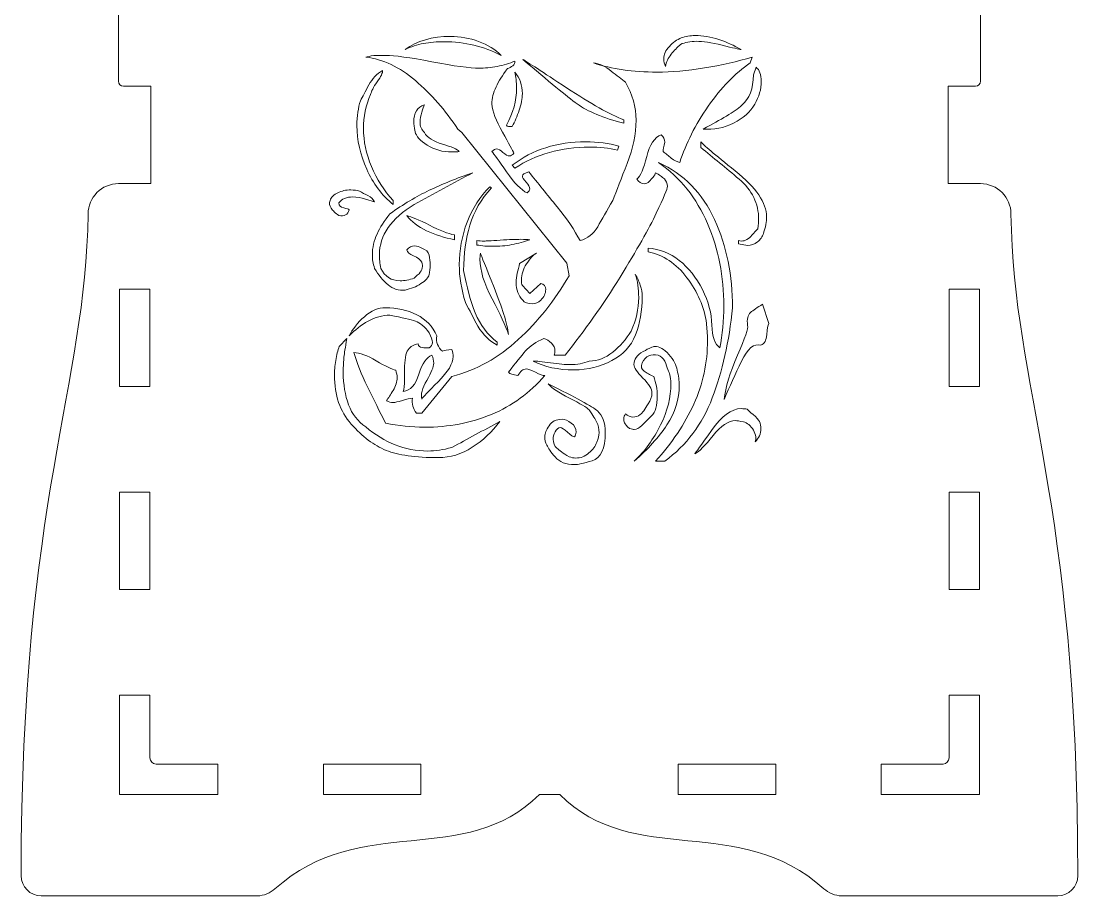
# Model space of a CAD drawing. Header units: inches. Extents: x 110 to 587, y -364 to 80.
# Drawn here: x 110 to 214.2, y -363.8 to -277.6 of the extents above; entities that cross this region are included whole.
import ezdxf

# ---------------------------------------------------------------- set-up
doc = ezdxf.new("R2010")
doc.units = ezdxf.units.IN
doc.header["$MEASUREMENT"] = 0
doc.layers.add('design5', color=7, linetype='Continuous')

# ---------------------------------------------------------------- blocks, each defined once
blk = doc.blocks.new('block 5')
at = {"layer": 'design5', "color": 1, "lineweight": 9}
for points in [[(122.7, -313.61), (119.7, -313.61), (119.7, -304.01), (122.7, -304.01), (122.7, -313.61)], [(201.5, -313.61), (204.5, -313.61), (204.5, -304.01), (201.5, -304.01), (201.5, -313.61)], [(122.7, -333.61), (119.7, -333.61), (119.7, -324.01), (122.7, -324.01), (122.7, -333.61)], [(201.5, -333.61), (204.5, -333.61), (204.5, -324.01), (201.5, -324.01), (201.5, -333.61)], [(139.8, -350.81), (139.8, -353.81), (149.4, -353.81), (149.4, -350.81), (139.8, -350.81)], [(184.4, -350.81), (184.4, -353.81), (174.8, -353.81), (174.8, -350.81), (184.4, -350.81)]]:
    blk.add_lwpolyline(points, dxfattribs=at)
for points in [[(119.7, -353.81), (119.7, -353.81), (119.7, -344.01), (119.7, -344.01), (119.7, -344.01), (122.7, -344.01), (122.7, -344.01), (122.7, -344.01), (122.7, -350.21), (122.7, -350.21), (122.7, -350.54), (122.97, -350.81), (123.3, -350.81), (123.3, -350.81), (129.4, -350.81), (129.4, -350.81), (129.4, -350.81), (129.4, -353.81), (129.4, -353.81), (129.4, -353.81), (119.7, -353.81), (119.7, -353.81)], [(204.5, -353.81), (204.5, -353.81), (204.5, -344.01), (204.5, -344.01), (204.5, -344.01), (201.5, -344.01), (201.5, -344.01), (201.5, -344.01), (201.5, -350.21), (201.5, -350.21), (201.5, -350.54), (201.23, -350.81), (200.9, -350.81), (200.9, -350.81), (194.8, -350.81), (194.8, -350.81), (194.8, -350.81), (194.8, -353.81), (194.8, -353.81), (194.8, -353.81), (204.5, -353.81), (204.5, -353.81)]]:
    blk.add_open_spline(points, degree=3, knots=[0, 0, 0, 0, 1, 1, 1, 2, 2, 2, 3, 3, 3, 4, 4, 4, 5, 5, 5, 6, 6, 6, 7, 7, 7, 7], dxfattribs=at)
blk = doc.blocks.new('block 3')
at = {"layer": 'design5', "color": 1, "lineweight": 9}
blk.add_open_spline([(161.1, -353.81), (153.75, -361.16), (143.45, -355.52), (135.03, -363.12), (134.62, -363.49), (133.86, -363.81), (133.31, -363.81), (133.31, -363.81), (111.99, -363.81), (111.99, -363.81), (110.88, -363.81), (110, -362.91), (110, -361.81), (110, -324.54), (116.37, -313.79), (116.6, -296.6), (116.6, -294.95), (117.94, -293.6), (119.6, -293.6), (119.6, -293.6), (122.8, -293.6), (122.8, -293.6), (122.8, -293.6), (122.8, -284), (122.8, -284), (122.8, -284), (120.1, -284), (120.1, -284), (119.82, -284), (119.6, -283.78), (119.6, -283.5), (119.6, -283.5), (119.6, -274.1), (119.6, -274.1), (119.6, -273.83), (119.82, -273.6), (120.1, -273.6), (120.1, -273.6), (122.8, -273.6), (122.8, -273.6), (122.8, -273.6), (122.8, -264), (122.8, -264), (122.8, -264), (120.1, -264), (120.1, -264), (119.82, -264), (119.6, -263.78), (119.6, -263.5), (119.6, -263.5), (119.6, -254.1), (119.6, -254.1), (119.6, -253.83), (119.82, -253.6), (120.1, -253.6), (120.1, -253.6), (122.8, -253.6), (122.8, -253.6), (122.8, -253.6), (122.8, -244), (122.8, -244), (122.8, -244), (120.1, -244), (120.1, -244), (119.82, -244), (119.6, -243.78), (119.6, -243.5), (119.6, -243.5), (119.6, -234.1), (119.6, -234.1), (119.6, -233.83), (119.82, -233.6), (120.1, -233.6), (120.1, -233.6), (122.8, -233.6), (122.8, -233.6), (122.8, -233.6), (122.8, -224), (122.8, -224), (122.8, -224), (120.1, -224), (120.1, -224), (119.82, -224), (119.6, -223.78), (119.6, -223.5), (119.6, -223.5), (119.6, -214.1), (119.6, -214.1), (119.6, -213.83), (119.82, -213.6), (120.1, -213.6), (120.1, -213.6), (122.8, -213.6), (122.8, -213.6), (122.8, -213.6), (122.8, -204), (122.8, -204), (122.8, -204), (120.1, -204), (120.1, -204), (119.82, -204), (119.6, -203.78), (119.6, -203.5), (119.6, -203.5), (119.6, -194.1), (119.6, -194.1), (119.6, -193.83), (119.82, -193.6), (120.1, -193.6), (120.1, -193.6), (122.8, -193.6), (122.8, -193.6), (122.8, -193.6), (122.8, -184), (122.8, -184), (122.8, -184), (120.1, -184), (120.1, -184), (119.82, -184), (119.6, -183.78), (119.6, -183.5), (119.6, -183.5), (119.6, -174.1), (119.6, -174.1), (119.6, -173.83), (119.82, -173.6), (120.1, -173.6), (120.1, -173.6), (122.8, -173.6), (122.8, -173.6), (122.8, -173.6), (122.8, -164), (122.8, -164), (122.8, -164), (120.1, -164), (120.1, -164), (119.82, -164), (119.6, -163.78), (119.6, -163.5), (119.6, -163.5), (119.6, -154.1), (119.6, -154.1), (119.6, -153.83), (119.82, -153.6), (120.1, -153.6), (120.1, -153.6), (122.8, -153.6), (122.8, -153.6), (122.8, -153.6), (122.8, -144), (122.8, -144), (122.8, -144), (120.1, -144), (120.1, -144), (119.82, -144), (119.6, -143.78), (119.6, -143.5), (119.6, -143.5), (119.6, -134.1), (119.6, -134.1), (119.6, -133.83), (119.82, -133.6), (120.1, -133.6), (120.1, -133.6), (122.8, -133.6), (122.8, -133.6), (122.8, -133.6), (122.8, -124), (122.8, -124), (122.8, -124), (120.1, -124), (120.1, -124), (119.82, -124), (119.6, -123.78), (119.6, -123.5), (119.6, -123.5), (119.6, -114.1), (119.6, -114.1), (119.6, -113.83), (119.82, -113.6), (120.1, -113.6), (120.1, -113.6), (122.8, -113.6), (122.8, -113.6), (122.8, -113.6), (122.8, -104), (122.8, -104), (122.8, -104), (120.1, -104), (120.1, -104), (119.82, -104), (119.6, -103.78), (119.6, -103.5), (119.6, -103.5), (119.6, -94.1), (119.6, -94.1), (119.6, -93.83), (119.82, -93.6), (120.1, -93.6), (120.1, -93.6), (122.8, -93.6), (122.8, -93.6), (122.8, -93.6), (122.8, -84), (122.8, -84), (122.8, -84), (120.1, -84), (120.1, -84), (119.82, -84), (119.6, -83.78), (119.6, -83.5), (119.6, -83.5), (119.6, -74.1), (119.6, -74.1), (119.6, -73.83), (119.82, -73.6), (120.1, -73.6), (120.1, -73.6), (122.8, -73.6), (122.8, -73.6), (122.8, -73.6), (122.8, -64), (122.8, -64), (122.8, -64), (120.1, -64), (120.1, -64), (119.82, -64), (119.6, -63.78), (119.6, -63.5), (119.6, -63.5), (119.6, -54.1), (119.6, -54.1), (119.6, -53.83), (119.82, -53.6), (120.1, -53.6), (120.1, -53.6), (122.8, -53.6), (122.8, -53.6), (122.8, -53.6), (122.8, 14.41), (122.8, 14.41), (122.8, 27.99), (112.03, 32.14), (112.03, 50.56), (112.03, 52.85), (113.88, 54.7), (116.16, 54.7), (117.66, 54.7), (118.98, 53.89), (119.7, 52.7), (119.7, 52.7), (122.7, 52.7), (122.7, 52.7), (134.97, 54.05), (135.75, 61.6), (141.29, 68.87), (145.77, 75.58), (153.42, 80), (162.1, 80), (170.78, 80), (178.42, 75.58), (182.9, 68.87), (188.45, 61.6), (189.22, 54.05), (201.5, 52.7), (201.5, 52.7), (204.5, 52.7), (204.5, 52.7), (205.22, 53.89), (206.53, 54.7), (208.03, 54.7), (210.32, 54.7), (212.17, 52.85), (212.17, 50.56), (212.17, 32.14), (201.4, 27.99), (201.4, 14.41), (201.4, 14.41), (201.4, -53.6), (201.4, -53.6), (201.4, -53.6), (204.09, -53.6), (204.09, -53.6), (204.37, -53.6), (204.59, -53.83), (204.59, -54.1), (204.59, -54.1), (204.59, -63.5), (204.59, -63.5), (204.59, -63.78), (204.37, -64), (204.09, -64), (204.09, -64), (201.4, -64), (201.4, -64), (201.4, -64), (201.4, -73.6), (201.4, -73.6), (201.4, -73.6), (204.09, -73.6), (204.09, -73.6), (204.37, -73.6), (204.59, -73.83), (204.59, -74.1), (204.59, -74.1), (204.59, -83.5), (204.59, -83.5), (204.59, -83.78), (204.37, -84), (204.09, -84), (204.09, -84), (201.4, -84), (201.4, -84), (201.4, -84), (201.4, -93.6), (201.4, -93.6), (201.4, -93.6), (204.09, -93.6), (204.09, -93.6), (204.37, -93.6), (204.59, -93.83), (204.59, -94.1), (204.59, -94.1), (204.59, -103.5), (204.59, -103.5), (204.59, -103.78), (204.37, -104), (204.09, -104), (204.09, -104), (201.4, -104), (201.4, -104), (201.4, -104), (201.4, -113.6), (201.4, -113.6), (201.4, -113.6), (204.09, -113.6), (204.09, -113.6), (204.37, -113.6), (204.59, -113.83), (204.59, -114.1), (204.59, -114.1), (204.59, -123.5), (204.59, -123.5), (204.59, -123.78), (204.37, -124), (204.09, -124), (204.09, -124), (201.4, -124), (201.4, -124), (201.4, -124), (201.4, -133.6), (201.4, -133.6), (201.4, -133.6), (204.09, -133.6), (204.09, -133.6), (204.37, -133.6), (204.59, -133.83), (204.59, -134.1), (204.59, -134.1), (204.59, -143.5), (204.59, -143.5), (204.59, -143.78), (204.37, -144), (204.09, -144), (204.09, -144), (201.4, -144), (201.4, -144), (201.4, -144), (201.4, -153.6), (201.4, -153.6), (201.4, -153.6), (204.09, -153.6), (204.09, -153.6), (204.37, -153.6), (204.59, -153.83), (204.59, -154.1), (204.59, -154.1), (204.59, -163.5), (204.59, -163.5), (204.59, -163.78), (204.37, -164), (204.09, -164), (204.09, -164), (201.4, -164), (201.4, -164), (201.4, -164), (201.4, -173.6), (201.4, -173.6), (201.4, -173.6), (204.09, -173.6), (204.09, -173.6), (204.37, -173.6), (204.59, -173.83), (204.59, -174.1), (204.59, -174.1), (204.59, -183.5), (204.59, -183.5), (204.59, -183.78), (204.37, -184), (204.09, -184), (204.09, -184), (201.4, -184), (201.4, -184), (201.4, -184), (201.4, -193.6), (201.4, -193.6), (201.4, -193.6), (204.09, -193.6), (204.09, -193.6), (204.37, -193.6), (204.59, -193.83), (204.59, -194.1), (204.59, -194.1), (204.59, -203.5), (204.59, -203.5), (204.59, -203.78), (204.37, -204), (204.09, -204), (204.09, -204), (201.4, -204), (201.4, -204), (201.4, -204), (201.4, -213.6), (201.4, -213.6), (201.4, -213.6), (204.09, -213.6), (204.09, -213.6), (204.37, -213.6), (204.59, -213.83), (204.59, -214.1), (204.59, -214.1), (204.59, -223.5), (204.59, -223.5), (204.59, -223.78), (204.37, -224), (204.09, -224), (204.09, -224), (201.4, -224), (201.4, -224), (201.4, -224), (201.4, -233.6), (201.4, -233.6), (201.4, -233.6), (204.09, -233.6), (204.09, -233.6), (204.37, -233.6), (204.59, -233.83), (204.59, -234.1), (204.59, -234.1), (204.59, -243.5), (204.59, -243.5), (204.59, -243.78), (204.37, -244), (204.09, -244), (204.09, -244), (201.4, -244), (201.4, -244), (201.4, -244), (201.4, -253.6), (201.4, -253.6), (201.4, -253.6), (204.09, -253.6), (204.09, -253.6), (204.37, -253.6), (204.59, -253.83), (204.59, -254.1), (204.59, -254.1), (204.59, -263.5), (204.59, -263.5), (204.59, -263.78), (204.37, -264), (204.09, -264), (204.09, -264), (201.4, -264), (201.4, -264), (201.4, -264), (201.4, -273.6), (201.4, -273.6), (201.4, -273.6), (204.09, -273.6), (204.09, -273.6), (204.37, -273.6), (204.59, -273.83), (204.59, -274.1), (204.59, -274.1), (204.59, -283.5), (204.59, -283.5), (204.59, -283.78), (204.37, -284), (204.09, -284), (204.09, -284), (201.4, -284), (201.4, -284), (201.4, -284), (201.4, -293.6), (201.4, -293.6), (201.4, -293.6), (204.6, -293.6), (204.6, -293.6), (206.25, -293.6), (207.6, -294.95), (207.6, -296.6), (207.82, -313.79), (214.19, -324.54), (214.19, -361.81), (214.19, -362.91), (213.31, -363.81), (212.21, -363.81), (212.21, -363.81), (190.89, -363.81), (190.89, -363.81), (190.33, -363.81), (189.57, -363.49), (189.16, -363.12), (180.75, -355.52), (170.45, -361.16), (163.1, -353.81), (163.1, -353.81), (161.1, -353.81), (161.1, -353.81)], degree=3, knots=[0, 0, 0, 0, 1, 1, 1, 2, 2, 2, 3, 3, 3, 4, 4, 4, 5, 5, 5, 6, 6, 6, 7, 7, 7, 8, 8, 8, 9, 9, 9, 10, 10, 10, 11, 11, 11, 12, 12, 12, 13, 13, 13, 14, 14, 14, 15, 15, 15, 16, 16, 16, 17, 17, 17, 18, 18, 18, 19, 19, 19, 20, 20, 20, 21, 21, 21, 22, 22, 22, 23, 23, 23, 24, 24, 24, 25, 25, 25, 26, 26, 26, 27, 27, 27, 28, 28, 28, 29, 29, 29, 30, 30, 30, 31, 31, 31, 32, 32, 32, 33, 33, 33, 34, 34, 34, 35, 35, 35, 36, 36, 36, 37, 37, 37, 38, 38, 38, 39, 39, 39, 40, 40, 40, 41, 41, 41, 42, 42, 42, 43, 43, 43, 44, 44, 44, 45, 45, 45, 46, 46, 46, 47, 47, 47, 48, 48, 48, 49, 49, 49, 50, 50, 50, 51, 51, 51, 52, 52, 52, 53, 53, 53, 54, 54, 54, 55, 55, 55, 56, 56, 56, 57, 57, 57, 58, 58, 58, 59, 59, 59, 60, 60, 60, 61, 61, 61, 62, 62, 62, 63, 63, 63, 64, 64, 64, 65, 65, 65, 66, 66, 66, 67, 67, 67, 68, 68, 68, 69, 69, 69, 70, 70, 70, 71, 71, 71, 72, 72, 72, 73, 73, 73, 74, 74, 74, 75, 75, 75, 76, 76, 76, 77, 77, 77, 78, 78, 78, 79, 79, 79, 80, 80, 80, 81, 81, 81, 82, 82, 82, 83, 83, 83, 84, 84, 84, 85, 85, 85, 86, 86, 86, 87, 87, 87, 88, 88, 88, 89, 89, 89, 90, 90, 90, 91, 91, 91, 92, 92, 92, 93, 93, 93, 94, 94, 94, 95, 95, 95, 96, 96, 96, 97, 97, 97, 98, 98, 98, 99, 99, 99, 100, 100, 100, 101, 101, 101, 102, 102, 102, 103, 103, 103, 104, 104, 104, 105, 105, 105, 106, 106, 106, 107, 107, 107, 108, 108, 108, 109, 109, 109, 110, 110, 110, 111, 111, 111, 112, 112, 112, 113, 113, 113, 114, 114, 114, 115, 115, 115, 116, 116, 116, 117, 117, 117, 118, 118, 118, 119, 119, 119, 120, 120, 120, 121, 121, 121, 122, 122, 122, 123, 123, 123, 124, 124, 124, 125, 125, 125, 126, 126, 126, 127, 127, 127, 128, 128, 128, 129, 129, 129, 130, 130, 130, 131, 131, 131, 132, 132, 132, 133, 133, 133, 134, 134, 134, 135, 135, 135, 136, 136, 136, 137, 137, 137, 138, 138, 138, 139, 139, 139, 140, 140, 140, 141, 141, 141, 142, 142, 142, 143, 143, 143, 144, 144, 144, 145, 145, 145, 146, 146, 146, 147, 147, 147, 148, 148, 148, 149, 149, 149, 150, 150, 150, 151, 151, 151, 152, 152, 152, 153, 153, 153, 154, 154, 154, 155, 155, 155, 156, 156, 156, 157, 157, 157, 158, 158, 158, 159, 159, 159, 160, 160, 160, 161, 161, 161, 162, 162, 162, 163, 163, 163, 164, 164, 164, 165, 165, 165, 166, 166, 166, 167, 167, 167, 168, 168, 168, 169, 169, 169, 170, 170, 170, 171, 171, 171, 172, 172, 172, 173, 173, 173, 173], dxfattribs=at)
at = {"layer": 'design5'}
blk.add_blockref('block 5', (0, 0), dxfattribs=at)
blk = doc.blocks.new('block 6')
at = {"layer": 'design5', "color": 7, "lineweight": 9}
for points, knots in [([(154.65, -279.96), (153.71, -279.73), (152.73, -279.61), (151.72, -279.61), (151, -279.61), (150.31, -279.67), (149.68, -279.78), (149.04, -279.9), (148.43, -280.1), (147.85, -280.39), (149.04, -279.52), (150.53, -279.09), (152.33, -279.09), (153.28, -279.09), (154.21, -279.25), (155.11, -279.59), (156.01, -279.92), (156.75, -280.38), (157.33, -280.96), (156.49, -280.52), (155.6, -280.19), (154.65, -279.96)], [0, 0, 0, 0, 1, 1, 1, 2, 2, 2, 3, 3, 3, 4, 4, 4, 5, 5, 5, 6, 6, 6, 7, 7, 7, 7]), ([(179.11, -279.96), (178.04, -279.7), (177.2, -279.57), (176.59, -279.57), (175.98, -279.57), (175.46, -279.67), (175.02, -279.87), (174.7, -280.16), (174.39, -280.49), (174.09, -280.85), (173.79, -281.21), (173.6, -281.61), (173.55, -282.04), (173.43, -281.81), (173.37, -281.57), (173.37, -281.31), (173.37, -280.87), (173.55, -280.46), (173.92, -280.07), (174.28, -279.67), (174.67, -279.4), (175.09, -279.24), (175.51, -279.08), (175.97, -279), (176.46, -279), (177.21, -279), (177.99, -279.13), (178.79, -279.39), (179.58, -279.65), (180.31, -279.99), (180.98, -280.39), (180.81, -280.36), (180.18, -280.22), (179.11, -279.96)], [0, 0, 0, 0, 1, 1, 1, 2, 2, 2, 3, 3, 3, 4, 4, 4, 5, 5, 5, 6, 6, 6, 7, 7, 7, 8, 8, 8, 9, 9, 9, 10, 10, 10, 11, 11, 11, 11]), ([(181.89, -281.7), (180.39, -282.74), (179, -284.17), (177.74, -285.98), (176.48, -287.79), (175.55, -289.64), (174.94, -291.52), (174.68, -291.46), (174.4, -291.32), (174.11, -291.09), (173.82, -290.86), (173.55, -290.64), (173.29, -290.44), (173.31, -290.26), (173.37, -289.96), (173.46, -289.52), (173.46, -289.23), (173.34, -288.99), (173.11, -288.78), (172.44, -289.04), (171.97, -289.76), (171.68, -290.94), (171.39, -292.11), (171.07, -292.86), (170.72, -293.17), (170.92, -293.46), (171.15, -293.61), (171.42, -293.61), (171.62, -293.61), (171.79, -293.54), (171.92, -293.39), (172.05, -293.25), (172.18, -293.1), (172.31, -292.96), (172.44, -292.81), (172.52, -292.67), (172.55, -292.52), (172.92, -292.73), (173.21, -292.93), (173.42, -293.13), (173.62, -293.33), (173.72, -293.58), (173.72, -293.87), (173.72, -294.1), (173.36, -294.98), (172.63, -296.5), (171.91, -298.02), (170.71, -300.13), (169.05, -302.83), (167.38, -305.52), (165.57, -308.09), (163.63, -310.52), (163.63, -310.52), (162.55, -310.52), (162.55, -310.52), (162.6, -310.35), (162.63, -310.2), (162.63, -310.09), (162.63, -309.8), (162.52, -309.54), (162.28, -309.31), (162.05, -309.07), (161.81, -308.93), (161.55, -308.87), (160.76, -309.19), (160.16, -309.6), (159.74, -310.09), (159.32, -310.58), (158.76, -311.28), (158.07, -312.17), (158.13, -312.29), (158.23, -312.36), (158.39, -312.39), (158.55, -312.42), (158.75, -312.46), (158.98, -312.52), (159.21, -312.09), (159.49, -311.87), (159.81, -311.87), (159.98, -311.87), (160.29, -311.98), (160.72, -312.2), (161.15, -312.41), (161.46, -312.52), (161.63, -312.52), (160.15, -314.23), (158.4, -315.51), (156.37, -316.35), (154.34, -317.19), (152.14, -317.61), (149.76, -317.61), (148.49, -317.61), (147.21, -317.48), (145.94, -317.22), (145.36, -316.09), (144.76, -314.89), (144.15, -313.63), (143.55, -312.37), (143.1, -311.25), (142.81, -310.26), (143.39, -310.26), (144.13, -310.53), (145.02, -311.07), (145.92, -311.6), (146.56, -311.91), (146.94, -312), (147.02, -312.26), (147.07, -312.49), (147.07, -312.7), (147.07, -313.13), (146.94, -313.56), (146.68, -313.98), (146.42, -314.4), (146.2, -314.74), (146.02, -315), (146.23, -315.12), (146.44, -315.17), (146.68, -315.17), (146.85, -315.17), (147.15, -315.11), (147.59, -314.98), (148.02, -314.85), (148.36, -314.77), (148.59, -314.74), (148.5, -315.29), (148.63, -315.78), (148.98, -316.22), (148.98, -316.22), (149.5, -316.22), (149.5, -316.22), (149.5, -316.22), (152.46, -312.61), (152.46, -312.61), (154.89, -311.97), (157.08, -310.76), (159.02, -308.98), (160.97, -307.2), (162.63, -305.1), (164.02, -302.7), (164.02, -302.7), (163.81, -301.44), (163.81, -301.44), (163.81, -301.44), (153.46, -288.57), (153.46, -288.57), (153.46, -288.57), (153.07, -288.22), (153.07, -288.22), (151.82, -286.36), (150.42, -284.77), (148.87, -283.44), (147.32, -282.1), (145.69, -281.33), (143.98, -281.13), (144.15, -281.1), (144.42, -281.04), (144.76, -280.96), (145.17, -280.96), (145.57, -280.96), (145.98, -280.96), (146.79, -280.96), (148.3, -281.17), (150.5, -281.59), (152.7, -282.01), (154.26, -282.22), (155.15, -282.22), (155.7, -282.22), (156.3, -282.16), (156.94, -282.04), (157.57, -281.93), (158.15, -281.75), (158.68, -281.52), (158.7, -281.7), (158.64, -281.85), (158.48, -281.98), (158.32, -282.11), (158.14, -282.2), (157.94, -282.26), (157.47, -282.9), (157.1, -283.5), (156.83, -284.07), (156.55, -284.63), (156.42, -285.19), (156.42, -285.74), (156.47, -286.46), (156.82, -287.39), (157.46, -288.52), (158.1, -289.65), (158.47, -290.35), (158.59, -290.61), (158.42, -290.78), (158.27, -290.87), (158.15, -290.87), (157.98, -290.87), (157.76, -290.75), (157.5, -290.52), (157.24, -290.29), (157.04, -290.17), (156.89, -290.17), (156.75, -290.17), (156.59, -290.26), (156.42, -290.44), (156.62, -290.67), (157.1, -291.33), (157.87, -292.44), (158.64, -293.54), (159.31, -294.23), (159.89, -294.52), (160.07, -294.38), (160.15, -294.25), (160.15, -294.13), (160.15, -293.96), (160.03, -293.73), (159.79, -293.46), (159.54, -293.18), (159.42, -292.99), (159.42, -292.87), (159.42, -292.7), (159.63, -292.55), (160.07, -292.44), (160.94, -293.54), (161.86, -294.69), (162.85, -295.89), (163.84, -297.09), (164.59, -298.2), (165.11, -299.22), (165.86, -299.02), (166.44, -298.56), (166.85, -297.85), (167.26, -297.14), (167.75, -296.28), (168.33, -295.26), (168.7, -294.31), (169.18, -293.09), (169.76, -291.61), (170.34, -290.13), (170.63, -288.71), (170.63, -287.35), (170.63, -286.04), (170.29, -284.8), (169.59, -283.61), (169.21, -283.32), (168.74, -282.95), (168.18, -282.5), (167.61, -282.05), (167.02, -281.78), (166.42, -281.7), (168.24, -282.31), (170.33, -282.61), (172.68, -282.61), (174.13, -282.61), (175.69, -282.47), (177.37, -282.2), (179.05, -281.92), (180.62, -281.57), (182.07, -281.13), (182.07, -281.13), (181.89, -281.7), (181.89, -281.7)], [0, 0, 0, 0, 1, 1, 1, 2, 2, 2, 3, 3, 3, 4, 4, 4, 5, 5, 5, 6, 6, 6, 7, 7, 7, 8, 8, 8, 9, 9, 9, 10, 10, 10, 11, 11, 11, 12, 12, 12, 13, 13, 13, 14, 14, 14, 15, 15, 15, 16, 16, 16, 17, 17, 17, 18, 18, 18, 19, 19, 19, 20, 20, 20, 21, 21, 21, 22, 22, 22, 23, 23, 23, 24, 24, 24, 25, 25, 25, 26, 26, 26, 27, 27, 27, 28, 28, 28, 29, 29, 29, 30, 30, 30, 31, 31, 31, 32, 32, 32, 33, 33, 33, 34, 34, 34, 35, 35, 35, 36, 36, 36, 37, 37, 37, 38, 38, 38, 39, 39, 39, 40, 40, 40, 41, 41, 41, 42, 42, 42, 43, 43, 43, 44, 44, 44, 45, 45, 45, 46, 46, 46, 47, 47, 47, 48, 48, 48, 49, 49, 49, 50, 50, 50, 51, 51, 51, 52, 52, 52, 53, 53, 53, 54, 54, 54, 55, 55, 55, 56, 56, 56, 57, 57, 57, 58, 58, 58, 59, 59, 59, 60, 60, 60, 61, 61, 61, 62, 62, 62, 63, 63, 63, 64, 64, 64, 65, 65, 65, 66, 66, 66, 67, 67, 67, 68, 68, 68, 69, 69, 69, 70, 70, 70, 71, 71, 71, 72, 72, 72, 73, 73, 73, 74, 74, 74, 75, 75, 75, 76, 76, 76, 77, 77, 77, 78, 78, 78, 79, 79, 79, 80, 80, 80, 81, 81, 81, 82, 82, 82, 83, 83, 83, 84, 84, 84, 85, 85, 85, 86, 86, 86, 86]), ([(164.83, -285.74), (163.8, -284.99), (162.01, -283.52), (159.46, -281.35), (159.95, -281.64), (161.39, -282.57), (163.78, -284.15), (166.18, -285.73), (168.05, -286.78), (169.42, -287.31), (169.42, -287.31), (169.42, -287.65), (169.42, -287.65), (167.39, -287.13), (165.86, -286.49), (164.83, -285.74)], [0, 0, 0, 0, 1, 1, 1, 2, 2, 2, 3, 3, 3, 4, 4, 4, 5, 5, 5, 5]), ([(182.98, -283.52), (182.98, -284.28), (182.76, -285.03), (182.33, -285.78), (181.89, -286.54), (181.2, -287.15), (180.24, -287.63), (179.29, -288.11), (178.29, -288.31), (177.24, -288.22), (179.04, -287.29), (180.31, -286.51), (181.07, -285.87), (181.82, -285.23), (182.2, -284.23), (182.2, -282.87), (182.2, -282.87), (182.46, -282.13), (182.46, -282.13), (182.81, -282.39), (182.98, -282.86), (182.98, -283.52)], [0, 0, 0, 0, 1, 1, 1, 2, 2, 2, 3, 3, 3, 4, 4, 4, 5, 5, 5, 6, 6, 6, 7, 7, 7, 7]), ([(144.07, -292.17), (143.43, -290.75), (143.11, -289.32), (143.11, -287.87), (143.11, -286.94), (143.23, -286.13), (143.46, -285.44), (143.66, -285.03), (143.94, -284.51), (144.29, -283.87), (144.63, -283.23), (145.08, -282.76), (145.63, -282.44), (145.66, -282.67), (145.49, -283.04), (145.11, -283.57), (144.73, -284.09), (144.52, -284.51), (144.46, -284.83), (143.99, -285.87), (143.76, -286.99), (143.76, -288.17), (143.76, -289.42), (144.02, -290.67), (144.55, -291.91), (145.07, -293.16), (145.78, -294.28), (146.68, -295.26), (146.68, -295.26), (146.68, -295.65), (146.68, -295.65), (145.57, -294.75), (144.7, -293.6), (144.07, -292.17)], [0, 0, 0, 0, 1, 1, 1, 2, 2, 2, 3, 3, 3, 4, 4, 4, 5, 5, 5, 6, 6, 6, 7, 7, 7, 8, 8, 8, 9, 9, 9, 10, 10, 10, 11, 11, 11, 11]), ([(159.42, -284.74), (159.42, -285.23), (159.31, -285.78), (159.11, -286.37), (158.91, -286.96), (158.68, -287.49), (158.42, -287.96), (158.3, -287.96), (158.18, -287.96), (158.07, -287.96), (157.95, -287.96), (157.88, -287.91), (157.85, -287.83), (158.52, -286.64), (158.85, -285.42), (158.85, -284.17), (158.85, -283.59), (158.79, -283.07), (158.68, -282.61), (159.17, -283.19), (159.42, -283.9), (159.42, -284.74)], [0, 0, 0, 0, 1, 1, 1, 2, 2, 2, 3, 3, 3, 4, 4, 4, 5, 5, 5, 6, 6, 6, 7, 7, 7, 7]), ([(152.46, -290.48), (151.56, -290.48), (150.76, -290.25), (150.05, -289.81), (149.34, -289.36), (148.94, -288.91), (148.85, -288.48), (148.76, -288.04), (148.72, -287.73), (148.72, -287.52), (148.72, -286.62), (149.07, -286.06), (149.76, -285.83), (149.7, -285.97), (149.62, -286.22), (149.5, -286.57), (149.39, -286.91), (149.33, -287.23), (149.33, -287.52), (149.33, -287.93), (149.47, -288.28), (149.76, -288.57), (150.05, -289.06), (150.65, -289.44), (151.55, -289.7), (152.44, -289.96), (152.99, -290.2), (153.2, -290.44), (153.02, -290.46), (152.78, -290.48), (152.46, -290.48)], [0, 0, 0, 0, 1, 1, 1, 2, 2, 2, 3, 3, 3, 4, 4, 4, 5, 5, 5, 6, 6, 6, 7, 7, 7, 8, 8, 8, 9, 9, 9, 10, 10, 10, 10]), ([(166.02, -290), (164.66, -290), (163.35, -290.17), (162.09, -290.52), (160.83, -290.87), (159.69, -291.39), (158.68, -292.09), (158.68, -292.09), (158.42, -291.78), (158.42, -291.78), (160.42, -290.25), (162.84, -289.48), (165.68, -289.48), (166.86, -289.48), (167.95, -289.62), (168.94, -289.91), (168.94, -289.91), (168.81, -290.31), (168.81, -290.31), (167.97, -290.1), (167.04, -290), (166.02, -290)], [0, 0, 0, 0, 1, 1, 1, 2, 2, 2, 3, 3, 3, 4, 4, 4, 5, 5, 5, 6, 6, 6, 7, 7, 7, 7]), ([(182.59, -299.35), (182.3, -299.58), (181.98, -299.7), (181.63, -299.7), (181.63, -299.7), (180.72, -299.52), (180.72, -299.52), (180.72, -299.52), (180.72, -299.22), (180.72, -299.22), (181.1, -299.33), (181.47, -299.23), (181.85, -298.91), (182.11, -298.62), (182.37, -298.33), (182.63, -298.04), (182.69, -297.64), (182.72, -297.33), (182.72, -297.13), (182.72, -295.57), (182.07, -294.24), (180.79, -293.15), (179.49, -292.07), (178.24, -291.03), (177.02, -290.04), (177.02, -290.04), (177.02, -289.48), (177.02, -289.48), (177.23, -289.74), (178.36, -290.7), (180.42, -292.35), (182.47, -294), (183.5, -295.51), (183.5, -296.87), (183.5, -297.36), (183.4, -297.9), (183.2, -298.48), (183.08, -298.83), (182.88, -299.12), (182.59, -299.35)], [0, 0, 0, 0, 1, 1, 1, 2, 2, 2, 3, 3, 3, 4, 4, 4, 5, 5, 5, 6, 6, 6, 7, 7, 7, 8, 8, 8, 9, 9, 9, 10, 10, 10, 11, 11, 11, 12, 12, 12, 13, 13, 13, 13]), ([(178.15, -314.72), (177.17, -317.31), (175.6, -319.39), (173.46, -320.96), (173.46, -320.96), (172.55, -320.96), (172.55, -320.96), (174.17, -319.19), (175.43, -317.31), (176.33, -315.33), (177.23, -313.34), (177.68, -311.25), (177.68, -309.04), (177.68, -308.73), (177.66, -308.42), (177.63, -308.13), (177.6, -307.84), (177.59, -307.59), (177.59, -307.39), (177.36, -305.77), (176.71, -304.26), (175.65, -302.87), (174.6, -301.48), (173.31, -300.62), (171.81, -300.31), (171.81, -300.31), (171.81, -299.96), (171.81, -299.96), (172.94, -300.04), (173.97, -300.45), (174.89, -301.17), (175.82, -301.9), (176.58, -302.86), (177.18, -304.04), (177.77, -305.23), (178.08, -306.4), (178.11, -307.54), (178.14, -308.69), (178.4, -309.44), (178.89, -309.78), (179.15, -308.48), (179.29, -307.1), (179.29, -305.65), (179.29, -302.78), (178.75, -300.08), (177.68, -297.54), (176.6, -295.01), (174.99, -293), (172.85, -291.52), (175.34, -292.65), (177.18, -294.53), (178.37, -297.15), (179.56, -299.78), (180.15, -302.67), (180.15, -305.83), (179.81, -309.16), (179.14, -312.12), (178.15, -314.72)], [0, 0, 0, 0, 1, 1, 1, 2, 2, 2, 3, 3, 3, 4, 4, 4, 5, 5, 5, 6, 6, 6, 7, 7, 7, 8, 8, 8, 9, 9, 9, 10, 10, 10, 11, 11, 11, 12, 12, 12, 13, 13, 13, 14, 14, 14, 15, 15, 15, 16, 16, 16, 17, 17, 17, 18, 18, 18, 19, 19, 19, 19]), ([(148.76, -295.65), (146.47, -297.04), (145.33, -298.7), (145.33, -300.61), (145.33, -301.02), (145.37, -301.46), (145.46, -301.96), (145.86, -302.77), (146.5, -303.17), (147.37, -303.17), (147.81, -303.17), (148.27, -303.09), (148.76, -302.91), (148.82, -302.86), (148.98, -302.71), (149.24, -302.48), (149.56, -302.1), (149.65, -301.73), (149.5, -301.35), (149.39, -301.09), (149.12, -300.88), (148.7, -300.72), (148.28, -300.56), (148.05, -300.36), (148.02, -300.13), (148.26, -299.87), (148.52, -299.74), (148.81, -299.74), (149.04, -299.74), (149.27, -299.81), (149.5, -299.96), (149.91, -300.1), (150.15, -300.33), (150.22, -300.65), (150.29, -300.97), (150.33, -301.29), (150.33, -301.61), (150.33, -301.96), (150.29, -302.28), (150.22, -302.57), (150.15, -302.86), (149.88, -303.15), (149.42, -303.46), (148.95, -303.76), (148.43, -303.97), (147.85, -304.09), (147.24, -304.17), (146.68, -304), (146.18, -303.57), (145.67, -303.13), (145.23, -302.6), (144.85, -301.96), (144.7, -301.46), (144.63, -301.03), (144.63, -300.65), (144.63, -299.9), (144.79, -299.2), (145.09, -298.57), (145.39, -297.93), (145.82, -297.26), (146.37, -296.57), (147.68, -295.64), (148.97, -294.87), (150.24, -294.26), (151.52, -293.65), (152.95, -293.07), (154.55, -292.52), (152.6, -293.57), (150.68, -294.61), (148.76, -295.65)], [0, 0, 0, 0, 1, 1, 1, 2, 2, 2, 3, 3, 3, 4, 4, 4, 5, 5, 5, 6, 6, 6, 7, 7, 7, 8, 8, 8, 9, 9, 9, 10, 10, 10, 11, 11, 11, 12, 12, 12, 13, 13, 13, 14, 14, 14, 15, 15, 15, 16, 16, 16, 17, 17, 17, 18, 18, 18, 19, 19, 19, 20, 20, 20, 21, 21, 21, 22, 22, 22, 23, 23, 23, 23]), ([(143.96, -295.13), (143.51, -294.99), (143.1, -294.91), (142.72, -294.91), (142.08, -294.91), (141.62, -295.1), (141.33, -295.48), (141.33, -295.77), (141.49, -295.94), (141.81, -296), (142.13, -296.06), (142.3, -296.12), (142.33, -296.17), (142.21, -296.67), (141.88, -296.86), (141.33, -296.74), (140.98, -296.51), (140.73, -296.27), (140.57, -296.02), (140.41, -295.78), (140.37, -295.52), (140.46, -295.26), (140.57, -294.94), (140.83, -294.69), (141.22, -294.5), (141.61, -294.31), (142.04, -294.22), (142.5, -294.22), (142.82, -294.22), (143.11, -294.26), (143.37, -294.35), (143.63, -294.49), (143.91, -294.64), (144.2, -294.78), (144.49, -294.93), (144.7, -295.13), (144.85, -295.39), (144.7, -295.36), (144.41, -295.28), (143.96, -295.13)], [0, 0, 0, 0, 1, 1, 1, 2, 2, 2, 3, 3, 3, 4, 4, 4, 5, 5, 5, 6, 6, 6, 7, 7, 7, 8, 8, 8, 9, 9, 9, 10, 10, 10, 11, 11, 11, 12, 12, 12, 13, 13, 13, 13]), ([(155.02, -307.65), (154.62, -306.87), (154.21, -306.09), (153.81, -305.31), (153.4, -304.03), (153.2, -302.78), (153.2, -301.57), (153.2, -300.15), (153.46, -298.75), (153.98, -297.39), (154.5, -296.03), (155.24, -294.87), (156.2, -293.91), (156.2, -293.91), (156.37, -294), (156.37, -294), (155.36, -295.13), (154.65, -296.36), (154.24, -297.7), (153.84, -299.03), (153.63, -300.52), (153.63, -302.17), (153.92, -303.77), (154.31, -305.16), (154.78, -306.35), (155.26, -307.54), (155.98, -308.49), (156.94, -309.22), (156.94, -309.22), (156.94, -309.52), (156.94, -309.52), (156.21, -309.15), (155.57, -308.52), (155.02, -307.65)], [0, 0, 0, 0, 1, 1, 1, 2, 2, 2, 3, 3, 3, 4, 4, 4, 5, 5, 5, 6, 6, 6, 7, 7, 7, 8, 8, 8, 9, 9, 9, 10, 10, 10, 11, 11, 11, 11]), ([(149.98, -298.24), (149.14, -297.85), (148.49, -297.35), (148.02, -296.74), (148.49, -296.86), (149.23, -297.17), (150.26, -297.7), (151.29, -298.22), (152.11, -298.54), (152.72, -298.65), (152.72, -298.65), (152.72, -299.13), (152.72, -299.13), (151.73, -298.93), (150.82, -298.63), (149.98, -298.24)], [0, 0, 0, 0, 1, 1, 1, 2, 2, 2, 3, 3, 3, 4, 4, 4, 5, 5, 5, 5]), ([(158.39, -299.61), (157.77, -299.73), (157.14, -299.78), (156.5, -299.78), (155.98, -299.78), (155.46, -299.74), (154.94, -299.65), (154.94, -299.65), (154.94, -299.22), (154.94, -299.22), (155.11, -299.25), (155.37, -299.26), (155.72, -299.26), (155.78, -299.26), (156.28, -299.23), (157.22, -299.17), (158.16, -299.12), (158.84, -299.09), (159.24, -299.09), (159.65, -299.09), (159.95, -299.1), (160.15, -299.13), (159.6, -299.33), (159.02, -299.49), (158.39, -299.61)], [0, 0, 0, 0, 1, 1, 1, 2, 2, 2, 3, 3, 3, 4, 4, 4, 5, 5, 5, 6, 6, 6, 7, 7, 7, 8, 8, 8, 8]), ([(156.44, -304.96), (155.64, -303.45), (155.24, -302.15), (155.24, -301.04), (155.24, -300.93), (155.26, -300.73), (155.29, -300.44), (155.37, -300.7), (155.82, -301.83), (156.63, -303.83), (157.44, -305.83), (157.92, -307.38), (158.07, -308.48), (157.78, -307.64), (157.23, -306.46), (156.44, -304.96)], [0, 0, 0, 0, 1, 1, 1, 2, 2, 2, 3, 3, 3, 4, 4, 4, 5, 5, 5, 5]), ([(160.42, -305.44), (159.95, -305.44), (159.63, -305.32), (159.46, -305.09), (159.02, -304.65), (158.81, -304.07), (158.81, -303.35), (158.81, -303.03), (158.84, -302.72), (158.92, -302.41), (158.99, -302.11), (159.07, -301.8), (159.15, -301.48), (159.15, -301.48), (160.81, -300.44), (160.81, -300.44), (160.49, -300.64), (160.16, -301), (159.83, -301.52), (159.5, -302.04), (159.33, -302.57), (159.33, -303.09), (159.33, -303.35), (159.36, -303.54), (159.42, -303.65), (159.42, -303.65), (160.15, -304.44), (160.15, -304.44), (160.15, -304.44), (161.24, -303.44), (161.24, -303.44), (161.56, -303.52), (161.72, -303.73), (161.72, -304.04), (161.72, -304.42), (161.56, -304.77), (161.24, -305.09), (161.01, -305.32), (160.73, -305.44), (160.42, -305.44)], [0, 0, 0, 0, 1, 1, 1, 2, 2, 2, 3, 3, 3, 4, 4, 4, 5, 5, 5, 6, 6, 6, 7, 7, 7, 8, 8, 8, 9, 9, 9, 10, 10, 10, 11, 11, 11, 12, 12, 12, 13, 13, 13, 13]), ([(170.57, -308.52), (170.12, -309.65), (169.34, -310.49), (168.24, -311.04), (167.14, -311.65), (165.89, -311.96), (164.5, -311.96), (162.94, -311.96), (161.6, -311.67), (160.5, -311.09), (160.79, -311.09), (161.36, -311.15), (162.2, -311.26), (163.04, -311.38), (163.68, -311.44), (164.11, -311.44), (164.84, -311.44), (165.47, -311.32), (166.02, -311.09), (166.84, -311.09), (167.6, -310.8), (168.33, -310.22), (169.05, -309.64), (169.66, -308.94), (170.15, -308.13), (170.65, -307.06), (170.89, -305.96), (170.89, -304.83), (170.89, -303.96), (170.78, -303.19), (170.55, -302.52), (170.75, -302.87), (170.92, -303.23), (171.05, -303.61), (171.18, -303.99), (171.24, -304.36), (171.24, -304.74), (171.24, -306.13), (171.02, -307.39), (170.57, -308.52)], [0, 0, 0, 0, 1, 1, 1, 2, 2, 2, 3, 3, 3, 4, 4, 4, 5, 5, 5, 6, 6, 6, 7, 7, 7, 8, 8, 8, 9, 9, 9, 10, 10, 10, 11, 11, 11, 12, 12, 12, 13, 13, 13, 13]), ([(152.59, -310.65), (152.59, -311.32), (152.1, -312.15), (151.11, -313.13), (150.13, -314.12), (149.59, -314.68), (149.5, -314.83), (149.39, -314.39), (149.55, -313.78), (150, -313), (150.45, -312.22), (150.68, -311.65), (150.68, -311.31), (150.68, -311.02), (150.62, -310.75), (150.5, -310.52), (149.98, -310.7), (149.55, -311.31), (149.22, -312.37), (148.89, -313.43), (148.37, -314), (147.68, -314.09), (147.76, -313.88), (147.81, -313.46), (147.81, -312.83), (147.81, -312.83), (147.81, -311.96), (147.81, -311.96), (147.81, -310.97), (147.92, -310.31), (148.15, -309.98), (148.39, -309.65), (148.72, -309.45), (149.15, -309.39), (149.18, -309.62), (149.31, -309.75), (149.55, -309.76), (149.78, -309.78), (150.01, -309.78), (150.24, -309.78), (150.44, -309.67), (150.55, -309.49), (150.55, -309.26), (150.55, -309.03), (150.44, -308.71), (150.24, -308.31), (149.78, -307.7), (149.32, -307.31), (148.87, -307.15), (148.42, -306.99), (147.59, -306.8), (146.37, -306.57), (145.62, -306.57), (144.9, -306.76), (144.22, -307.15), (143.54, -307.54), (142.91, -308.03), (142.33, -308.61), (142.68, -307.94), (143.18, -307.31), (143.85, -306.72), (144.52, -306.12), (145.21, -305.83), (145.94, -305.83), (147.04, -305.83), (148.06, -306.06), (149, -306.52), (149.94, -306.99), (150.6, -307.68), (150.98, -308.61), (150.89, -309.22), (151.08, -309.73), (151.55, -310.13), (151.72, -310.02), (152.02, -309.96), (152.46, -309.96), (152.55, -310.22), (152.59, -310.45), (152.59, -310.65)], [0, 0, 0, 0, 1, 1, 1, 2, 2, 2, 3, 3, 3, 4, 4, 4, 5, 5, 5, 6, 6, 6, 7, 7, 7, 8, 8, 8, 9, 9, 9, 10, 10, 10, 11, 11, 11, 12, 12, 12, 13, 13, 13, 14, 14, 14, 15, 15, 15, 16, 16, 16, 17, 17, 17, 18, 18, 18, 19, 19, 19, 20, 20, 20, 21, 21, 21, 22, 22, 22, 23, 23, 23, 24, 24, 24, 25, 25, 25, 26, 26, 26, 26]), ([(183.52, -308.48), (183.48, -309.06), (183.29, -309.41), (182.94, -309.52), (182.27, -309.32), (181.63, -309.85), (181.02, -311.11), (180.42, -312.37), (179.85, -313.62), (179.33, -314.87), (179.44, -313.68), (179.88, -312.23), (180.63, -310.52), (181.39, -308.81), (181.72, -307.83), (181.63, -307.57), (181.55, -306.96), (181.64, -306.54), (181.92, -306.31), (182.19, -306.07), (182.59, -305.8), (183.11, -305.48), (183.11, -305.48), (183.72, -307.39), (183.72, -307.39), (183.63, -307.54), (183.57, -307.9), (183.52, -308.48)], [0, 0, 0, 0, 1, 1, 1, 2, 2, 2, 3, 3, 3, 4, 4, 4, 5, 5, 5, 6, 6, 6, 7, 7, 7, 8, 8, 8, 9, 9, 9, 9]), ([(154.48, -319.59), (153.42, -320.27), (152.31, -320.61), (151.15, -320.61), (148.89, -320.61), (147.17, -320.37), (145.98, -319.89), (144.79, -319.41), (143.65, -318.55), (142.55, -317.3), (141.44, -316.06), (140.89, -314.45), (140.89, -312.48), (140.89, -312.07), (140.94, -311.6), (141.02, -311.04), (141.11, -310.49), (141.23, -310.03), (141.37, -309.65), (141.37, -309.65), (142.11, -308.87), (142.11, -308.87), (141.97, -309.74), (141.87, -310.35), (141.83, -310.7), (141.79, -311.04), (141.76, -311.55), (141.76, -312.22), (141.76, -313.41), (141.94, -314.46), (142.29, -315.39), (142.63, -316.32), (143.2, -317.04), (143.98, -317.57), (144.91, -318.35), (145.87, -318.94), (146.87, -319.35), (147.87, -319.75), (148.95, -319.96), (150.11, -319.96), (150.84, -319.96), (151.62, -319.84), (152.46, -319.61), (154.02, -318.77), (155.6, -317.91), (157.2, -317.04), (156.44, -318.06), (155.54, -318.91), (154.48, -319.59)], [0, 0, 0, 0, 1, 1, 1, 2, 2, 2, 3, 3, 3, 4, 4, 4, 5, 5, 5, 6, 6, 6, 7, 7, 7, 8, 8, 8, 9, 9, 9, 10, 10, 10, 11, 11, 11, 12, 12, 12, 13, 13, 13, 14, 14, 14, 15, 15, 15, 16, 16, 16, 16]), ([(174.89, -313.48), (174.89, -314.84), (174.49, -316.14), (173.68, -317.37), (172.86, -318.6), (171.79, -319.8), (170.46, -320.96), (171.5, -319.97), (172.36, -318.78), (173.05, -317.39), (173.73, -316), (174.07, -314.64), (174.07, -313.3), (174.07, -312.96), (174.03, -312.67), (173.96, -312.44), (173.89, -312.2), (173.72, -311.75), (173.46, -311.09), (173.31, -310.83), (173.1, -310.64), (172.81, -310.52), (172.11, -310.35), (171.59, -310.59), (171.24, -311.26), (171.1, -311.64), (171.15, -311.91), (171.42, -312.09), (171.68, -312.26), (171.99, -312.44), (172.37, -312.61), (172.6, -313.25), (172.72, -313.88), (172.72, -314.52), (172.72, -315.48), (172.53, -316.14), (172.16, -316.5), (171.78, -316.86), (171.46, -317.17), (171.2, -317.44), (170.94, -317.7), (170.69, -317.83), (170.46, -317.83), (170.37, -317.83), (170.21, -317.8), (169.98, -317.74), (169.72, -317.48), (169.56, -317.29), (169.5, -317.17), (169.44, -317.06), (169.42, -316.93), (169.42, -316.78), (169.42, -316.61), (169.47, -316.45), (169.59, -316.3), (169.82, -316.51), (170.07, -316.61), (170.33, -316.61), (170.59, -316.61), (170.83, -316.53), (171.05, -316.37), (171.26, -316.21), (171.52, -315.86), (171.81, -315.3), (172.07, -314.96), (172.2, -314.61), (172.2, -314.26), (172.2, -313.86), (171.9, -313.36), (171.31, -312.76), (170.71, -312.17), (170.42, -311.73), (170.42, -311.44), (170.42, -310.91), (170.72, -310.49), (171.33, -310.15), (171.94, -309.82), (172.31, -309.65), (172.46, -309.65), (172.92, -309.65), (173.39, -309.91), (173.87, -310.44), (174.35, -310.96), (174.62, -311.48), (174.68, -312), (174.82, -312.52), (174.89, -313.02), (174.89, -313.48)], [0, 0, 0, 0, 1, 1, 1, 2, 2, 2, 3, 3, 3, 4, 4, 4, 5, 5, 5, 6, 6, 6, 7, 7, 7, 8, 8, 8, 9, 9, 9, 10, 10, 10, 11, 11, 11, 12, 12, 12, 13, 13, 13, 14, 14, 14, 15, 15, 15, 16, 16, 16, 17, 17, 17, 18, 18, 18, 19, 19, 19, 20, 20, 20, 21, 21, 21, 22, 22, 22, 23, 23, 23, 24, 24, 24, 25, 25, 25, 26, 26, 26, 27, 27, 27, 28, 28, 28, 29, 29, 29, 29]), ([(166.31, -320.91), (165.45, -321.17), (164.88, -321.3), (164.59, -321.3), (163.72, -321.3), (163.07, -321.05), (162.65, -320.54), (162.23, -320.04), (161.96, -319.65), (161.83, -319.39), (161.7, -319.13), (161.63, -318.84), (161.63, -318.52), (161.63, -318.23), (161.77, -317.88), (162.05, -317.46), (162.32, -317.04), (162.75, -316.83), (163.33, -316.83), (163.62, -316.83), (163.92, -316.95), (164.24, -317.2), (164.56, -317.44), (164.72, -317.74), (164.72, -318.09), (164.72, -318.29), (164.66, -318.45), (164.55, -318.57), (164.43, -318.57), (164.2, -318.41), (163.87, -318.11), (163.54, -317.8), (163.3, -317.65), (163.15, -317.65), (162.95, -317.65), (162.79, -317.79), (162.65, -318.07), (162.52, -318.34), (162.46, -318.58), (162.46, -318.78), (162.46, -319.16), (162.57, -319.46), (162.81, -319.67), (163.04, -319.89), (163.44, -320.17), (164.02, -320.52), (164.26, -320.61), (164.47, -320.65), (164.68, -320.65), (165.17, -320.65), (165.6, -320.49), (165.98, -320.15), (166.36, -319.82), (166.62, -319.46), (166.76, -319.09), (166.91, -318.71), (166.98, -318.41), (166.98, -318.17), (166.98, -317.77), (166.91, -317.42), (166.76, -317.13), (166.62, -316.84), (166.37, -316.44), (166.02, -315.91), (165.79, -315.68), (165.14, -315.29), (164.07, -314.74), (162.99, -314.19), (162.3, -313.73), (161.98, -313.35), (164.7, -314.68), (166.32, -315.57), (166.83, -316), (167.34, -316.44), (167.59, -317.15), (167.59, -318.13), (167.59, -319.73), (167.16, -320.65), (166.31, -320.91)], [0, 0, 0, 0, 1, 1, 1, 2, 2, 2, 3, 3, 3, 4, 4, 4, 5, 5, 5, 6, 6, 6, 7, 7, 7, 8, 8, 8, 9, 9, 9, 10, 10, 10, 11, 11, 11, 12, 12, 12, 13, 13, 13, 14, 14, 14, 15, 15, 15, 16, 16, 16, 17, 17, 17, 18, 18, 18, 19, 19, 19, 20, 20, 20, 21, 21, 21, 22, 22, 22, 23, 23, 23, 24, 24, 24, 25, 25, 25, 26, 26, 26, 26]), ([(182.94, -317.74), (182.94, -318.26), (182.75, -318.7), (182.37, -319.04), (182.52, -318.75), (182.46, -318.38), (182.2, -317.91), (181.94, -317.45), (181.61, -317.17), (181.22, -317.09), (180.83, -317), (180.57, -316.96), (180.46, -316.96), (179.73, -316.96), (178.99, -317.45), (178.22, -318.44), (177.45, -319.42), (176.85, -320.02), (176.42, -320.22), (176.5, -320.13), (177.05, -319.37), (178.07, -317.94), (179.08, -316.5), (180.05, -315.78), (180.98, -315.78), (181.24, -315.78), (181.44, -315.8), (181.59, -315.83), (181.65, -315.91), (181.84, -316.1), (182.18, -316.37), (182.51, -316.65), (182.72, -316.87), (182.81, -317.04), (182.89, -317.28), (182.94, -317.51), (182.94, -317.74)], [0, 0, 0, 0, 1, 1, 1, 2, 2, 2, 3, 3, 3, 4, 4, 4, 5, 5, 5, 6, 6, 6, 7, 7, 7, 8, 8, 8, 9, 9, 9, 10, 10, 10, 11, 11, 11, 12, 12, 12, 12])]:
    blk.add_open_spline(points, degree=3, knots=knots, dxfattribs=at)
blk = doc.blocks.new('block 2')
at = {"layer": 'design5'}
for name in ['block 3', 'block 6']:
    blk.add_blockref(name, (0, 0), dxfattribs=at)

msp = doc.modelspace()

# ---------------------------------------------------------------- block references
at = {"layer": 'design5'}
msp.add_blockref('block 2', (0, 0), dxfattribs=at)

doc.saveas('drawing.dxf')
